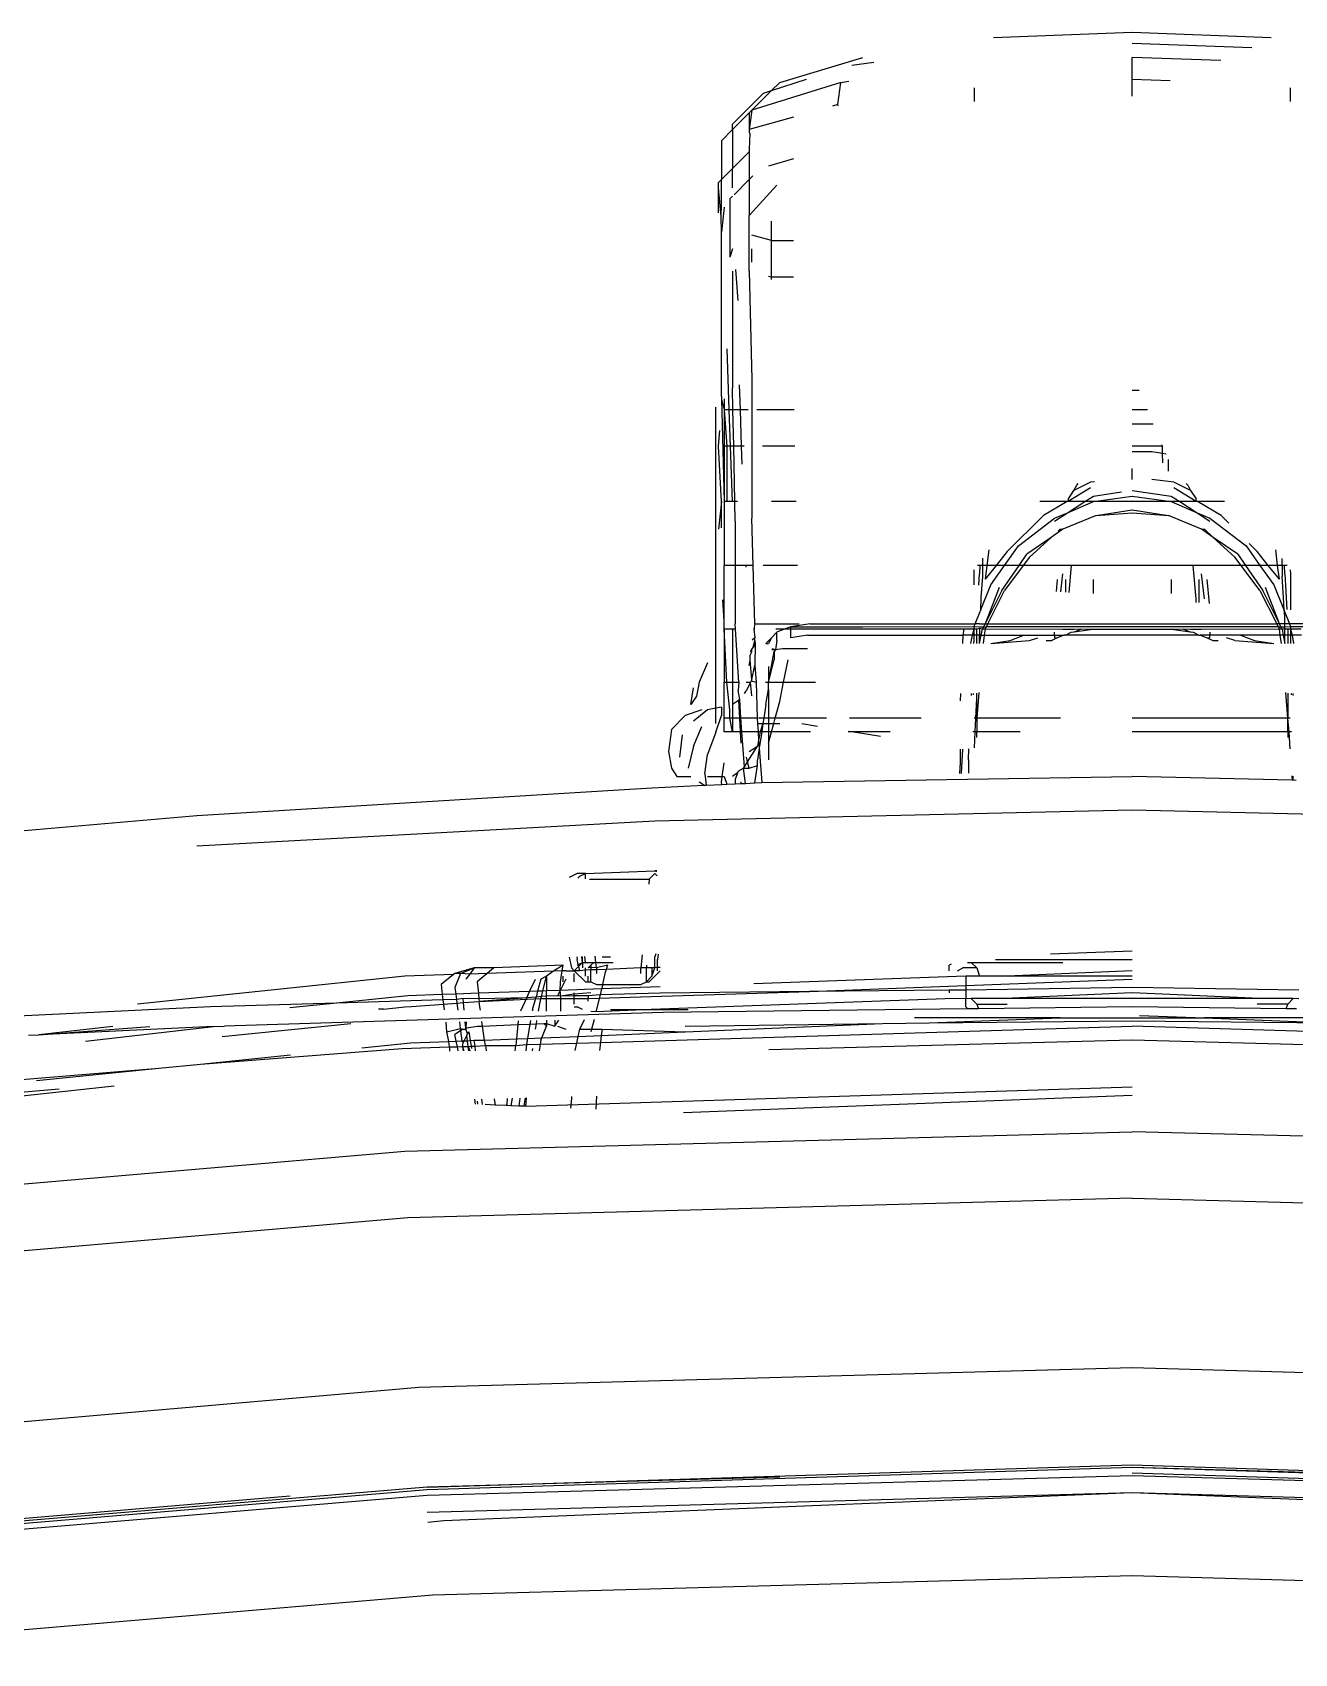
# Model space of a CAD drawing. Header units: millimetres. Extents: x -41292 to 298682, y -22072 to 33155.
# Drawn here: x 27707.9 to 27753.3, y -3859.3 to -3800.9 of the extents above; entities that cross this region are included whole.
import ezdxf

# ---------------------------------------------------------------- set-up
doc = ezdxf.new("R2010")
doc.units = ezdxf.units.MM

# ---------------------------------------------------------------- blocks, each defined once
blk = doc.blocks.new('rmfnasesx')
for p, q in [((55210.771, 11711.493), (55205.771, 11711.293)), ((55215.771, 11711.293), (55210.771, 11711.493)), ((55215.083, 11710.936), (55210.771, 11711.093)), ((55198.071, 11709.693), (55201.071, 11710.593)), ((55201.468, 11710.408), (55200.666, 11710.305)), ((55210.771, 11709.793), (55210.771, 11710.593)), ((55213.957, 11710.481), (55210.771, 11710.593)), ((55199.021, 11709.793), (55197.766, 11709.388)), ((55210.771, 11709.193), (55210.771, 11709.793)), ((55212.136, 11709.745), (55210.771, 11709.793)), ((55196.371, 11708.193), (55197.471, 11709.293)), ((55200.271, 11709.693), (55197.071, 11708.693)), ((55197.071, 11708.693), (55197.766, 11709.388)), ((55197.766, 11709.388), (55197.471, 11709.293)), ((55197.766, 11709.388), (55198.071, 11709.693)), ((55200.171, 11708.893), (55200.271, 11709.693)), ((55200.271, 11709.693), (55200.56, 11709.735)), ((55205.071, 11709.496), (55205.071, 11709.006)), ((55216.471, 11709.006), (55216.471, 11709.496)), ((55197.071, 11708.693), (55196.971, 11707.993)), ((55196.971, 11708.593), (55197.071, 11708.693)), ((55200.171, 11708.893), (55199.979, 11708.839)), ((55200.177, 11708.846), (55200.171, 11708.893)), ((55196.371, 11707.993), (55196.971, 11708.593)), ((55196.371, 11707.993), (55196.371, 11708.193)), ((55196.971, 11708.593), (55196.971, 11707.993)), ((55198.571, 11708.443), (55196.971, 11707.993)), ((55195.971, 11707.593), (55196.371, 11707.993)), ((55195.971, 11707.593), (55195.971, 11706.193)), ((55196.371, 11707.993), (55196.371, 11706.593)), ((55196.971, 11707.993), (55196.971, 11707.893)), ((55196.971, 11707.893), (55196.99, 11707.86)), ((55196.99, 11707.86), (55196.971, 11707.293)), ((55196.971, 11707.193), (55196.371, 11706.593)), ((55196.971, 11707.293), (55196.971, 11707.193)), ((55196.971, 11707.193), (55196.971, 11706.193)), ((55198.571, 11706.941), (55197.665, 11706.678)), ((55196.371, 11706.593), (55195.971, 11706.193)), ((55196.371, 11705.893), (55196.371, 11706.593)), ((55196.971, 11706.193), (55197.104, 11706.326)), ((55195.971, 11706.193), (55195.871, 11706.093)), ((55195.871, 11705.893), (55195.871, 11706.093)), ((55195.871, 11704.993), (55195.871, 11705.893)), ((55195.958, 11704.868), (55195.871, 11705.893)), ((55195.971, 11705.293), (55195.971, 11706.193)), ((55196.425, 11705.648), (55196.971, 11706.193)), ((55196.971, 11706.193), (55196.971, 11704.893)), ((55196.971, 11704.893), (55197.971, 11705.993)), ((55195.958, 11704.868), (55195.971, 11705.293)), ((55196.071, 11705.193), (55195.971, 11704.293)), ((55196.271, 11705.493), (55196.371, 11705.593)), ((55196.271, 11705.493), (55196.271, 11703.393)), ((55195.971, 11704.293), (55195.958, 11704.868)), ((55196.971, 11702.893), (55196.971, 11704.893)), ((55197.771, 11703.993), (55197.771, 11704.693)), ((55195.971, 11698.393), (55195.971, 11704.293)), ((55197.771, 11703.993), (55197.071, 11704.193)), ((55197.771, 11703.993), (55198.571, 11703.993)), ((55197.771, 11702.693), (55197.771, 11703.993)), ((55196.371, 11703.693), (55196.271, 11703.393)), ((55197.071, 11703.218), (55197.071, 11703.693)), ((55196.371, 11702.893), (55196.371, 11698.693)), ((55196.481, 11702.948), (55196.56, 11701.835)), ((55196.971, 11702.893), (55197.071, 11698.993)), ((55197.662, 11702.709), (55197.771, 11702.693)), ((55197.771, 11702.693), (55198.571, 11702.693)), ((55197.771, 11702.593), (55197.771, 11702.693)), ((55196.171, 11700.093), (55196.244, 11697.893)), ((55196.387, 11697.893), (55196.371, 11698.693)), ((55196.615, 11698.798), (55196.645, 11697.893)), ((55197.071, 11698.993), (55197.071, 11693.993)), ((55195.971, 11698.393), (55195.973, 11698.284)), ((55195.973, 11698.284), (55196.071, 11697.893)), ((55195.973, 11698.284), (55196.071, 11694.593)), ((55196.071, 11698.293), (55196.071, 11697.893)), ((55211.023, 11698.593), (55210.771, 11698.593)), ((55195.771, 11687.146), (55195.771, 11697.993)), ((55196.071, 11697.893), (55196.171, 11696.593)), ((55196.071, 11697.893), (55196.071, 11696.593)), ((55196.244, 11697.893), (55196.071, 11697.893)), ((55196.244, 11697.893), (55196.287, 11696.593)), ((55196.387, 11697.893), (55196.244, 11697.893)), ((55196.645, 11697.893), (55196.387, 11697.893)), ((55196.414, 11696.593), (55196.387, 11697.893)), ((55196.645, 11697.893), (55196.689, 11696.593)), ((55196.941, 11697.893), (55196.645, 11697.893)), ((55198.594, 11697.893), (55197.247, 11697.893)), ((55211.318, 11697.893), (55210.771, 11697.893)), ((55195.871, 11696.593), (55195.913, 11697.15)), ((55210.771, 11697.393), (55211.529, 11697.393)), ((55195.971, 11694.593), (55195.871, 11696.593)), ((55196.071, 11696.593), (55196.071, 11694.593)), ((55196.171, 11696.593), (55196.071, 11696.593)), ((55196.171, 11696.593), (55196.171, 11694.593)), ((55196.287, 11696.593), (55196.171, 11696.593)), ((55196.287, 11696.593), (55196.354, 11694.593)), ((55196.414, 11696.593), (55196.287, 11696.593)), ((55196.456, 11694.593), (55196.414, 11696.593)), ((55196.689, 11696.593), (55196.414, 11696.593)), ((55196.689, 11696.593), (55196.711, 11695.94)), ((55196.788, 11696.593), (55196.689, 11696.593)), ((55198.62, 11696.593), (55197.455, 11696.593)), ((55211.865, 11696.593), (55210.771, 11696.593)), ((55211.471, 11696.386), (55210.771, 11696.386)), ((55211.859, 11696.321), (55211.471, 11696.386)), ((55211.865, 11696.593), (55211.848, 11696.634)), ((55211.859, 11696.321), (55211.865, 11696.593)), ((55210.771, 11695.386), (55210.771, 11695.786)), ((55211.989, 11696.3), (55211.859, 11696.321)), ((55211.871, 11695.986), (55211.859, 11696.321)), ((55212.071, 11695.686), (55212.071, 11696.106)), ((55209.271, 11695.286), (55208.671, 11694.986)), ((55208.671, 11694.986), (55208.771, 11695.186)), ((55208.771, 11695.186), (55208.828, 11695.243)), ((55209.41, 11695.303), (55209.271, 11695.286)), ((55212.271, 11695.286), (55211.471, 11695.386)), ((55212.871, 11694.986), (55212.271, 11695.286)), ((55212.771, 11695.186), (55212.714, 11695.243)), ((55212.771, 11695.186), (55212.871, 11694.986)), ((55209.271, 11695.093), (55208.463, 11694.593)), ((55208.463, 11694.593), (55208.471, 11694.686)), ((55208.471, 11694.686), (55208.671, 11694.986)), ((55209.06, 11694.593), (55209.371, 11694.793)), ((55209.371, 11694.793), (55210.384, 11694.938)), ((55209.371, 11694.593), (55210.771, 11694.793)), ((55210.771, 11694.993), (55212.171, 11694.793)), ((55210.771, 11694.793), (55212.171, 11694.593)), ((55212.171, 11694.793), (55212.482, 11694.593)), ((55213.078, 11694.593), (55212.271, 11695.093)), ((55212.871, 11694.986), (55213.071, 11694.686)), ((55213.078, 11694.593), (55213.071, 11694.686)), ((55195.971, 11694.593), (55195.871, 11693.593)), ((55195.971, 11693.643), (55195.971, 11694.593)), ((55196.171, 11694.593), (55196.071, 11694.593)), ((55196.071, 11694.593), (55196.071, 11692.293)), ((55196.354, 11694.593), (55196.171, 11694.593)), ((55196.456, 11694.593), (55196.354, 11694.593)), ((55196.471, 11693.893), (55196.456, 11694.593)), ((55196.553, 11694.593), (55196.456, 11694.593)), ((55198.659, 11694.593), (55197.775, 11694.593)), ((55207.571, 11694.093), (55206.271, 11692.793)), ((55208.421, 11694.593), (55207.446, 11694.593)), ((55208.421, 11694.593), (55207.571, 11694.093)), ((55207.971, 11693.893), (55208.437, 11694.193)), ((55207.971, 11693.993), (55208.437, 11694.193)), ((55209.471, 11694.093), (55208.271, 11693.593)), ((55208.463, 11694.593), (55208.421, 11694.593)), ((55208.437, 11694.193), (55209.371, 11694.593)), ((55208.437, 11694.193), (55209.06, 11694.593)), ((55209.06, 11694.593), (55208.463, 11694.593)), ((55209.371, 11694.593), (55209.06, 11694.593)), ((55212.171, 11694.593), (55209.371, 11694.593)), ((55209.471, 11694.093), (55210.771, 11694.293)), ((55209.471, 11694.093), (55210.771, 11694.193)), ((55210.771, 11694.293), (55212.071, 11694.093)), ((55210.771, 11694.193), (55212.071, 11694.093)), ((55213.271, 11693.593), (55212.071, 11694.093)), ((55212.171, 11694.593), (55213.104, 11694.193)), ((55212.482, 11694.593), (55212.171, 11694.593)), ((55212.482, 11694.593), (55213.104, 11694.193)), ((55213.078, 11694.593), (55212.482, 11694.593)), ((55213.121, 11694.593), (55213.078, 11694.593)), ((55213.104, 11694.193), (55213.571, 11693.993)), ((55213.104, 11694.193), (55213.571, 11693.893)), ((55213.971, 11694.093), (55213.121, 11694.593)), ((55214.096, 11694.593), (55213.121, 11694.593)), ((55214.249, 11693.815), (55213.971, 11694.093)), ((55196.471, 11693.893), (55196.471, 11692.293)), ((55197.115, 11692.293), (55197.071, 11693.993)), ((55206.671, 11692.993), (55207.971, 11693.993)), ((55208.271, 11693.593), (55207.851, 11693.303)), ((55208.171, 11693.593), (55208.1, 11693.529)), ((55208.171, 11693.593), (55208.271, 11693.593)), ((55213.69, 11693.303), (55213.271, 11693.593)), ((55213.271, 11693.593), (55213.371, 11693.593)), ((55213.69, 11693.303), (55213.371, 11693.593)), ((55213.571, 11693.993), (55214.871, 11692.993)), ((55205.604, 11692.856), (55205.533, 11692.293)), ((55206.171, 11692.293), (55206.671, 11692.993)), ((55207.851, 11693.303), (55206.971, 11692.693)), ((55207.851, 11693.303), (55207.071, 11692.593)), ((55214.571, 11692.693), (55213.69, 11693.303)), ((55214.471, 11692.593), (55213.69, 11693.303)), ((55214.871, 11692.993), (55215.371, 11692.293)), ((55215.271, 11692.793), (55214.98, 11693.084)), ((55216.008, 11692.293), (55215.938, 11692.856)), ((55196.071, 11690.293), (55196.071, 11692.293)), ((55196.471, 11692.293), (55196.071, 11692.293)), ((55196.471, 11692.293), (55196.471, 11690.193)), ((55196.857, 11692.293), (55196.471, 11692.293)), ((55196.86, 11692.231), (55196.857, 11692.293)), ((55197.115, 11692.293), (55196.857, 11692.293)), ((55197.171, 11690.193), (55197.115, 11692.293)), ((55198.715, 11692.293), (55197.473, 11692.293)), ((55205.284, 11692.293), (55205.191, 11692.293)), ((55205.284, 11692.293), (55205.271, 11691.993)), ((55205.371, 11692.293), (55205.284, 11692.293)), ((55205.382, 11692.554), (55205.371, 11692.293)), ((55205.371, 11692.293), (55205.371, 11691.893)), ((55205.533, 11692.293), (55205.371, 11692.293)), ((55205.871, 11692.293), (55205.471, 11691.793)), ((55205.533, 11692.293), (55205.471, 11691.793)), ((55205.871, 11692.293), (55205.533, 11692.293)), ((55205.671, 11691.593), (55206.171, 11692.293)), ((55206.271, 11692.793), (55205.871, 11692.293)), ((55206.171, 11692.293), (55205.871, 11692.293)), ((55206.071, 11691.393), (55206.694, 11692.293)), ((55206.846, 11692.293), (55206.171, 11691.393)), ((55206.694, 11692.293), (55206.171, 11692.293)), ((55206.694, 11692.293), (55206.971, 11692.693)), ((55206.846, 11692.293), (55206.694, 11692.293)), ((55207.071, 11692.593), (55206.846, 11692.293)), ((55208.571, 11692.286), (55206.846, 11692.293)), ((55208.571, 11692.286), (55208.49, 11691.321)), ((55212.971, 11692.286), (55208.571, 11692.286)), ((55214.696, 11692.293), (55212.971, 11692.286)), ((55213.071, 11691.086), (55212.971, 11692.286)), ((55214.696, 11692.293), (55214.471, 11692.593)), ((55214.571, 11692.693), (55214.848, 11692.293)), ((55215.371, 11691.393), (55214.696, 11692.293)), ((55214.848, 11692.293), (55214.696, 11692.293)), ((55214.848, 11692.293), (55215.471, 11691.393)), ((55215.371, 11692.293), (55214.848, 11692.293)), ((55215.671, 11692.293), (55215.271, 11692.793)), ((55215.371, 11692.293), (55215.871, 11691.593)), ((55215.671, 11692.293), (55215.371, 11692.293)), ((55216.071, 11691.793), (55215.671, 11692.293)), ((55216.008, 11692.293), (55215.671, 11692.293)), ((55216.071, 11691.793), (55216.008, 11692.293)), ((55216.171, 11692.293), (55216.008, 11692.293)), ((55216.171, 11692.293), (55216.171, 11692.539)), ((55216.171, 11692.293), (55216.171, 11691.893)), ((55216.258, 11692.293), (55216.171, 11692.293)), ((55216.271, 11691.993), (55216.258, 11692.293)), ((55216.351, 11692.293), (55216.258, 11692.293)), ((55205.071, 11691.993), (55205.077, 11692.138)), ((55205.071, 11691.589), (55205.071, 11691.993)), ((55205.239, 11691.576), (55205.271, 11691.993)), ((55205.371, 11691.893), (55205.321, 11691.143)), ((55208.071, 11691.786), (55208.028, 11691.358)), ((55208.199, 11691.344), (55208.271, 11691.986)), ((55208.371, 11691.786), (55208.371, 11691.331)), ((55209.371, 11691.286), (55209.371, 11691.786)), ((55212.171, 11691.786), (55212.171, 11691.286)), ((55213.171, 11691.786), (55213.171, 11690.955)), ((55213.371, 11691.086), (55213.271, 11691.986)), ((55213.557, 11690.925), (55213.471, 11691.786)), ((55216.221, 11691.143), (55216.171, 11691.893)), ((55216.271, 11691.993), (55216.34, 11690.707)), ((55216.464, 11692.138), (55216.471, 11691.993)), ((55216.471, 11691.993), (55216.471, 11690.697)), ((55205.3, 11690.666), (55205.671, 11691.593)), ((55205.321, 11691.143), (55205.3, 11690.666)), ((55205.971, 11691.493), (55205.471, 11690.193)), ((55206.071, 11691.393), (55205.471, 11690.193)), ((55205.567, 11690.186), (55206.171, 11691.393)), ((55215.371, 11691.393), (55215.974, 11690.186)), ((55216.071, 11690.193), (55215.471, 11691.393)), ((55216.071, 11690.193), (55215.571, 11691.493)), ((55215.871, 11691.593), (55216.241, 11690.666)), ((55216.241, 11690.666), (55216.221, 11691.143)), ((55196.071, 11690.293), (55196.024, 11691.055)), ((55205.108, 11690.186), (55205.287, 11690.633)), ((55205.3, 11690.666), (55205.287, 11690.633)), ((55213.071, 11690.963), (55213.071, 11691.086)), ((55216.255, 11690.633), (55216.241, 11690.666)), ((55216.271, 11690.393), (55216.255, 11690.633)), ((55216.255, 11690.633), (55216.433, 11690.186)), ((55196.071, 11689.993), (55196.071, 11690.293)), ((55196.171, 11688.093), (55196.071, 11689.993)), ((55196.071, 11689.993), (55196.071, 11688.093)), ((55196.371, 11689.993), (55196.071, 11689.993)), ((55196.371, 11689.993), (55196.371, 11688.093)), ((55196.482, 11689.993), (55196.371, 11689.993)), ((55196.482, 11689.993), (55196.471, 11690.193)), ((55196.594, 11688.093), (55196.482, 11689.993)), ((55197.171, 11690.193), (55197.141, 11689.993)), ((55197.176, 11689.993), (55197.141, 11689.993)), ((55197.141, 11689.993), (55197.171, 11689.686)), ((55197.171, 11690.193), (55198.771, 11690.193)), ((55198.238, 11689.993), (55197.932, 11689.993)), ((55198.238, 11689.993), (55197.971, 11689.886)), ((55198.471, 11690.086), (55198.238, 11689.993)), ((55198.471, 11689.993), (55198.238, 11689.993)), ((55199.171, 11690.186), (55198.471, 11690.086)), ((55198.471, 11689.993), (55198.471, 11690.086)), ((55198.471, 11690.086), (55201.071, 11690.086)), ((55198.471, 11689.686), (55198.471, 11689.993)), ((55204.688, 11689.993), (55198.471, 11689.993)), ((55199.171, 11690.186), (55205.108, 11690.186)), ((55201.071, 11690.086), (55205.071, 11690.093)), ((55204.688, 11689.993), (55204.679, 11689.786)), ((55205.071, 11689.993), (55204.688, 11689.993)), ((55205.013, 11689.786), (55205.071, 11689.993)), ((55205.071, 11690.093), (55205.108, 11690.186)), ((55205.071, 11690.093), (55205.271, 11690.086)), ((55205.071, 11689.993), (55205.071, 11690.093)), ((55205.071, 11689.786), (55205.071, 11689.993)), ((55205.171, 11689.993), (55205.071, 11689.993)), ((55205.271, 11690.186), (55205.108, 11690.186)), ((55205.271, 11690.026), (55205.171, 11689.993)), ((55205.171, 11689.786), (55205.171, 11689.993)), ((55205.271, 11690.186), (55205.471, 11690.193)), ((55205.271, 11690.086), (55205.417, 11690.086)), ((55205.371, 11689.993), (55205.271, 11690.026)), ((55205.271, 11690.026), (55205.271, 11689.786)), ((55205.33, 11689.786), (55205.371, 11689.993)), ((55205.417, 11690.086), (55205.371, 11689.993)), ((55205.471, 11689.993), (55205.371, 11689.993)), ((55205.471, 11690.193), (55205.417, 11690.086)), ((55205.417, 11690.086), (55205.517, 11690.086)), ((55205.471, 11689.993), (55205.441, 11689.786)), ((55205.471, 11690.193), (55205.567, 11690.186)), ((55205.471, 11689.993), (55205.517, 11690.086)), ((55208.271, 11689.986), (55205.471, 11689.993)), ((55205.517, 11690.086), (55205.567, 11690.186)), ((55216.024, 11690.086), (55205.517, 11690.086)), ((55205.567, 11690.186), (55215.974, 11690.186)), ((55208.671, 11689.986), (55208.271, 11689.986)), ((55208.923, 11689.993), (55208.671, 11689.986)), ((55208.678, 11689.901), (55208.923, 11689.993)), ((55208.678, 11689.901), (55209.271, 11689.986)), ((55209.271, 11689.986), (55208.923, 11689.993)), ((55212.271, 11689.986), (55209.271, 11689.986)), ((55212.618, 11689.993), (55212.271, 11689.986)), ((55212.271, 11689.986), (55212.863, 11689.901)), ((55212.618, 11689.993), (55212.863, 11689.901)), ((55212.871, 11689.986), (55212.618, 11689.993)), ((55213.271, 11689.986), (55212.871, 11689.986)), ((55216.071, 11689.993), (55213.271, 11689.986)), ((55216.071, 11690.193), (55215.974, 11690.186)), ((55215.974, 11690.186), (55216.024, 11690.086)), ((55216.024, 11690.086), (55216.071, 11689.993)), ((55216.024, 11690.086), (55216.124, 11690.086)), ((55216.271, 11690.186), (55216.071, 11690.193)), ((55216.124, 11690.086), (55216.071, 11690.193)), ((55216.1, 11689.786), (55216.071, 11689.993)), ((55216.171, 11689.993), (55216.071, 11689.993)), ((55216.171, 11689.993), (55216.124, 11690.086)), ((55216.124, 11690.086), (55216.271, 11690.086)), ((55216.171, 11689.993), (55216.211, 11689.786)), ((55216.271, 11689.993), (55216.171, 11689.993)), ((55216.271, 11690.186), (55216.271, 11690.393)), ((55216.433, 11690.186), (55216.271, 11690.186)), ((55216.271, 11690.086), (55216.271, 11690.186)), ((55216.271, 11690.086), (55216.471, 11690.093)), ((55216.271, 11689.993), (55216.271, 11690.086)), ((55216.271, 11689.786), (55216.271, 11689.993)), ((55216.371, 11689.993), (55216.271, 11689.993)), ((55216.371, 11689.993), (55216.371, 11689.786)), ((55216.471, 11689.993), (55216.371, 11689.993)), ((55216.433, 11690.186), (55216.471, 11690.093)), ((55222.371, 11690.186), (55216.433, 11690.186)), ((55216.471, 11690.093), (55220.471, 11690.086)), ((55216.471, 11690.093), (55216.471, 11689.993)), ((55216.471, 11689.993), (55216.471, 11689.786)), ((55216.471, 11689.993), (55216.528, 11689.786)), ((55216.853, 11689.993), (55216.471, 11689.993)), ((55197.111, 11689.346), (55197.071, 11689.286)), ((55197.171, 11689.686), (55197.083, 11689.599)), ((55197.111, 11689.346), (55197.171, 11689.586)), ((55197.191, 11689.466), (55197.111, 11689.346)), ((55197.171, 11689.586), (55197.171, 11689.686)), ((55197.171, 11689.586), (55197.191, 11689.466)), ((55197.191, 11689.466), (55197.171, 11688.686)), ((55197.771, 11689.686), (55197.571, 11689.486)), ((55197.571, 11689.486), (55197.671, 11689.486)), ((55197.771, 11689.686), (55197.671, 11689.486)), ((55197.771, 11689.686), (55197.971, 11689.886)), ((55197.971, 11689.586), (55197.923, 11689.255)), ((55197.971, 11689.586), (55197.971, 11689.886)), ((55199.071, 11689.786), (55198.471, 11689.686)), ((55199.071, 11689.786), (55204.679, 11689.786)), ((55204.666, 11689.486), (55204.679, 11689.786)), ((55205.013, 11689.786), (55204.679, 11689.786)), ((55204.957, 11689.486), (55205.013, 11689.786)), ((55205.071, 11689.786), (55205.013, 11689.786)), ((55205.066, 11689.486), (55205.071, 11689.593)), ((55205.071, 11689.593), (55205.071, 11689.786)), ((55205.171, 11689.786), (55205.071, 11689.786)), ((55205.171, 11689.486), (55205.171, 11689.786)), ((55205.271, 11689.786), (55205.171, 11689.786)), ((55205.271, 11689.486), (55205.271, 11689.786)), ((55205.271, 11689.486), (55205.33, 11689.786)), ((55205.271, 11689.786), (55205.33, 11689.786)), ((55205.33, 11689.786), (55205.441, 11689.786)), ((55205.441, 11689.786), (55205.398, 11689.486)), ((55205.441, 11689.786), (55206.871, 11689.786)), ((55205.671, 11689.486), (55207.071, 11689.586)), ((55205.671, 11689.486), (55206.371, 11689.586)), ((55206.371, 11689.586), (55206.871, 11689.786)), ((55206.871, 11689.786), (55207.971, 11689.786)), ((55207.071, 11689.586), (55207.371, 11689.686)), ((55207.671, 11689.586), (55207.871, 11689.586)), ((55208.071, 11689.686), (55207.871, 11689.586)), ((55207.971, 11689.786), (55207.971, 11689.886)), ((55207.971, 11689.786), (55207.971, 11689.686)), ((55207.971, 11689.786), (55208.321, 11689.786)), ((55207.971, 11689.686), (55208.071, 11689.686)), ((55208.321, 11689.786), (55208.071, 11689.686)), ((55208.371, 11689.786), (55208.321, 11689.786)), ((55208.371, 11689.786), (55208.571, 11689.886)), ((55213.171, 11689.786), (55208.371, 11689.786)), ((55208.571, 11689.886), (55208.678, 11689.901)), ((55212.863, 11689.901), (55212.971, 11689.886)), ((55212.971, 11689.886), (55213.171, 11689.786)), ((55213.171, 11689.786), (55213.221, 11689.786)), ((55213.221, 11689.786), (55213.471, 11689.686)), ((55213.571, 11689.786), (55213.221, 11689.786)), ((55213.471, 11689.686), (55213.571, 11689.686)), ((55213.471, 11689.686), (55213.671, 11689.586)), ((55213.571, 11689.886), (55213.571, 11689.786)), ((55213.571, 11689.686), (55213.571, 11689.786)), ((55214.671, 11689.786), (55213.571, 11689.786)), ((55213.671, 11689.586), (55213.871, 11689.586)), ((55214.471, 11689.586), (55214.171, 11689.686)), ((55214.471, 11689.586), (55215.871, 11689.486)), ((55214.671, 11689.786), (55215.171, 11689.586)), ((55216.1, 11689.786), (55214.671, 11689.786)), ((55215.171, 11689.586), (55215.871, 11689.486)), ((55216.143, 11689.486), (55216.1, 11689.786)), ((55216.211, 11689.786), (55216.1, 11689.786)), ((55216.211, 11689.786), (55216.271, 11689.486)), ((55216.271, 11689.786), (55216.211, 11689.786)), ((55216.271, 11689.486), (55216.271, 11689.786)), ((55216.371, 11689.786), (55216.271, 11689.786)), ((55216.371, 11689.786), (55216.371, 11689.486)), ((55216.471, 11689.786), (55216.371, 11689.786)), ((55216.471, 11689.786), (55216.471, 11689.593)), ((55216.528, 11689.786), (55216.471, 11689.786)), ((55216.471, 11689.593), (55216.475, 11689.486)), ((55216.528, 11689.786), (55216.584, 11689.486)), ((55216.862, 11689.786), (55216.528, 11689.786)), ((55195.471, 11688.786), (55195.171, 11688.086)), ((55196.971, 11688.686), (55197.009, 11688.88)), ((55197.002, 11689.043), (55197.071, 11689.186)), ((55197.009, 11688.88), (55197.002, 11689.043)), ((55197.071, 11688.186), (55197.009, 11688.88)), ((55197.023, 11689.191), (55197.071, 11689.286)), ((55197.071, 11689.186), (55197.071, 11689.286)), ((55197.671, 11688.093), (55197.871, 11689.186)), ((55197.671, 11688.093), (55197.871, 11688.886)), ((55197.923, 11689.255), (55197.785, 11689.238)), ((55197.923, 11689.255), (55197.794, 11689.286)), ((55197.923, 11689.255), (55197.871, 11689.186)), ((55197.871, 11689.186), (55197.871, 11688.886)), ((55198.171, 11689.286), (55197.923, 11689.255)), ((55199.071, 11689.286), (55198.171, 11689.286)), ((55198.212, 11688.093), (55198.371, 11688.886)), ((55197.071, 11688.186), (55197.045, 11688.134)), ((55197.071, 11688.186), (55197.171, 11688.686)), ((55197.171, 11688.686), (55197.229, 11688.093)), ((55197.671, 11688.65), (55197.671, 11688.093)), ((55194.871, 11687.286), (55194.971, 11687.886)), ((55195.171, 11688.086), (55195.071, 11687.586)), ((55196.071, 11686.793), (55196.071, 11688.093)), ((55196.071, 11688.093), (55196.171, 11688.093)), ((55196.271, 11687.093), (55196.171, 11688.093)), ((55196.171, 11688.093), (55196.371, 11688.093)), ((55196.371, 11688.093), (55196.371, 11687.286)), ((55196.371, 11688.093), (55196.594, 11688.093)), ((55196.594, 11688.093), (55196.571, 11687.793)), ((55196.631, 11687.46), (55196.571, 11687.793)), ((55196.801, 11687.682), (55196.871, 11687.786)), ((55196.862, 11688.093), (55197.024, 11688.093)), ((55197.024, 11688.093), (55196.871, 11687.786)), ((55197.045, 11688.134), (55197.024, 11688.093)), ((55197.071, 11687.593), (55197.024, 11688.093)), ((55197.045, 11688.134), (55197.229, 11688.093)), ((55197.229, 11688.093), (55197.265, 11686.793)), ((55197.562, 11688.093), (55197.671, 11688.093)), ((55197.571, 11687.286), (55197.671, 11687.819)), ((55197.671, 11687.819), (55197.671, 11688.093)), ((55197.671, 11688.093), (55198.212, 11688.093)), ((55197.671, 11687.819), (55197.671, 11686.793)), ((55198.071, 11687.386), (55198.212, 11688.093)), ((55198.212, 11688.093), (55199.358, 11688.093)), ((55204.587, 11687.673), (55204.576, 11687.42)), ((55204.98, 11687.601), (55204.984, 11687.682)), ((55205.039, 11687.683), (55205.037, 11687.626)), ((55205.241, 11687.709), (55205.171, 11686.793)), ((55205.171, 11687.493), (55205.171, 11687.686)), ((55216.371, 11686.793), (55216.3, 11687.709)), ((55216.371, 11687.686), (55216.371, 11686.793)), ((55216.504, 11687.626), (55216.502, 11687.683)), ((55216.558, 11687.682), (55216.561, 11687.601)), ((55195.271, 11687.086), (55194.671, 11686.886)), ((55195.071, 11687.586), (55194.871, 11687.286)), ((55195.471, 11687.086), (55194.971, 11686.686)), ((55195.771, 11687.146), (55195.471, 11687.086)), ((55195.971, 11687.186), (55195.771, 11687.146)), ((55195.771, 11686.593), (55195.771, 11687.146)), ((55195.971, 11687.186), (55195.971, 11686.886)), ((55196.271, 11686.793), (55196.271, 11687.093)), ((55196.59, 11687.432), (55196.371, 11687.286)), ((55196.371, 11687.286), (55196.371, 11686.793)), ((55196.631, 11687.46), (55196.59, 11687.432)), ((55196.59, 11687.432), (55196.623, 11686.793)), ((55196.671, 11686.793), (55196.631, 11687.46)), ((55197.571, 11687.286), (55197.497, 11686.793)), ((55197.913, 11686.793), (55198.071, 11687.386)), ((55205.137, 11686.793), (55205.171, 11687.493)), ((55205.171, 11686.793), (55205.171, 11687.493)), ((55194.671, 11686.886), (55194.171, 11686.386)), ((55194.971, 11685.786), (55195.271, 11686.486)), ((55195.771, 11686.286), (55195.971, 11686.886)), ((55196.071, 11686.293), (55196.071, 11686.793)), ((55196.271, 11686.793), (55196.071, 11686.793)), ((55196.371, 11686.293), (55196.271, 11686.793)), ((55196.371, 11686.793), (55196.271, 11686.793)), ((55196.371, 11686.793), (55196.371, 11686.293)), ((55196.623, 11686.793), (55196.371, 11686.793)), ((55196.623, 11686.793), (55196.65, 11686.293)), ((55196.671, 11686.793), (55196.623, 11686.793)), ((55197.265, 11686.793), (55196.671, 11686.793)), ((55196.708, 11686.293), (55196.671, 11686.793)), ((55197.265, 11686.793), (55197.271, 11686.593)), ((55197.271, 11686.593), (55197.292, 11686.293)), ((55197.271, 11686.593), (55197.467, 11686.593)), ((55197.497, 11686.793), (55197.31, 11686.793)), ((55197.467, 11686.593), (55197.372, 11686.293)), ((55197.467, 11686.593), (55197.422, 11686.293)), ((55197.497, 11686.793), (55197.467, 11686.593)), ((55197.467, 11686.593), (55197.671, 11686.593)), ((55197.671, 11686.793), (55197.497, 11686.793)), ((55197.671, 11686.793), (55197.671, 11686.593)), ((55197.913, 11686.793), (55197.671, 11686.793)), ((55197.671, 11686.593), (55197.671, 11686.293)), ((55197.671, 11686.593), (55197.859, 11686.593)), ((55197.779, 11686.293), (55197.859, 11686.593)), ((55197.859, 11686.593), (55197.913, 11686.793)), ((55197.859, 11686.593), (55198.071, 11686.593)), ((55199.759, 11686.793), (55197.913, 11686.793)), ((55198.871, 11686.593), (55199.427, 11686.504)), ((55203.172, 11686.793), (55200.591, 11686.793)), ((55205.137, 11686.793), (55205.081, 11686.793)), ((55205.113, 11686.293), (55205.137, 11686.793)), ((55205.171, 11686.793), (55205.137, 11686.793)), ((55205.171, 11686.793), (55205.171, 11686.293)), ((55208.181, 11686.793), (55205.171, 11686.793)), ((55216.371, 11686.793), (55210.771, 11686.793)), ((55216.371, 11686.293), (55216.371, 11686.793)), ((55216.428, 11686.293), (55216.371, 11686.793)), ((55216.46, 11686.793), (55216.371, 11686.793)), ((55194.171, 11686.386), (55194.071, 11685.586)), ((55194.471, 11685.386), (55194.571, 11686.186)), ((55195.771, 11686.286), (55195.471, 11685.486)), ((55196.371, 11686.293), (55196.071, 11686.293)), ((55196.65, 11686.293), (55196.371, 11686.293)), ((55196.65, 11686.293), (55196.671, 11685.893)), ((55196.708, 11686.293), (55196.65, 11686.293)), ((55196.801, 11685.034), (55196.708, 11686.293)), ((55197.292, 11686.293), (55196.708, 11686.293)), ((55197.313, 11685.998), (55197.271, 11685.786)), ((55197.292, 11686.293), (55197.313, 11685.998)), ((55197.372, 11686.293), (55197.292, 11686.293)), ((55197.372, 11686.293), (55197.313, 11685.998)), ((55197.313, 11685.998), (55197.334, 11685.708)), ((55197.422, 11686.293), (55197.334, 11685.708)), ((55197.422, 11686.293), (55197.372, 11686.293)), ((55197.671, 11686.293), (55197.422, 11686.293)), ((55197.671, 11685.886), (55197.779, 11686.293)), ((55197.671, 11686.293), (55197.671, 11685.886)), ((55197.779, 11686.293), (55197.671, 11686.293)), ((55197.671, 11685.886), (55197.671, 11685.293)), ((55199.184, 11686.293), (55197.779, 11686.293)), ((55200.746, 11686.293), (55200.541, 11686.293)), ((55200.545, 11686.325), (55200.746, 11686.293)), ((55200.746, 11686.293), (55201.708, 11686.139)), ((55202.053, 11686.293), (55200.746, 11686.293)), ((55205.113, 11686.293), (55205.031, 11686.293)), ((55205.086, 11685.726), (55205.113, 11686.293)), ((55205.171, 11686.293), (55205.113, 11686.293)), ((55205.171, 11686.093), (55205.171, 11686.293)), ((55206.731, 11686.293), (55205.171, 11686.293)), ((55216.371, 11686.293), (55210.771, 11686.293)), ((55216.371, 11686.293), (55216.371, 11686.093)), ((55216.428, 11686.293), (55216.371, 11686.293)), ((55216.457, 11685.688), (55216.428, 11686.293)), ((55216.51, 11686.293), (55216.428, 11686.293)), ((55194.071, 11685.586), (55194.171, 11684.986)), ((55194.971, 11685.786), (55194.771, 11684.986)), ((55195.371, 11684.786), (55195.471, 11685.486)), ((55196.913, 11685.215), (55196.871, 11685.386)), ((55196.913, 11685.215), (55197.271, 11685.786)), ((55196.971, 11685.586), (55197.271, 11685.786)), ((55197.334, 11685.708), (55197.271, 11685.286)), ((55197.271, 11685.086), (55197.271, 11685.286)), ((55197.334, 11685.708), (55197.422, 11684.469)), ((55204.571, 11685.677), (55204.571, 11685.193)), ((55204.626, 11684.802), (55204.665, 11685.679)), ((55204.871, 11685.293), (55204.889, 11685.684)), ((55204.871, 11685.293), (55204.871, 11684.813)), ((55194.171, 11684.986), (55194.371, 11684.686)), ((55194.371, 11684.686), (55194.871, 11684.686)), ((55195.371, 11684.786), (55195.422, 11684.376)), ((55195.471, 11684.686), (55195.999, 11684.686)), ((55195.971, 11684.486), (55195.999, 11684.686)), ((55195.999, 11684.686), (55196.071, 11685.186)), ((55195.999, 11684.686), (55196.071, 11684.686)), ((55196.071, 11684.686), (55196.162, 11684.41)), ((55196.548, 11684.819), (55196.371, 11684.686)), ((55196.548, 11684.819), (55196.471, 11684.586)), ((55196.571, 11684.886), (55196.548, 11684.819)), ((55196.571, 11684.886), (55196.771, 11684.986)), ((55196.771, 11684.986), (55196.801, 11685.034)), ((55196.771, 11684.986), (55196.804, 11684.993)), ((55196.845, 11684.442), (55196.771, 11684.986)), ((55196.801, 11685.034), (55196.913, 11685.215)), ((55196.804, 11684.993), (55196.971, 11684.986)), ((55196.971, 11684.986), (55196.913, 11685.215)), ((55196.971, 11684.986), (55197.271, 11685.086)), ((55197.179, 11684.457), (55197.271, 11685.086)), ((55197.422, 11684.469), (55210.771, 11684.686)), ((55204.571, 11685.193), (55204.546, 11684.798)), ((55216.531, 11684.553), (55210.771, 11684.686)), ((55216.519, 11684.714), (55216.531, 11684.553)), ((55216.571, 11684.552), (55216.571, 11684.705)), ((55177.071, 11683.286), (55193.471, 11684.286)), ((55193.471, 11684.286), (55195.341, 11684.372)), ((55195.341, 11684.372), (55195.171, 11684.486)), ((55195.341, 11684.372), (55195.422, 11684.376)), ((55195.422, 11684.376), (55195.981, 11684.402)), ((55195.981, 11684.402), (55195.971, 11684.486)), ((55195.981, 11684.402), (55196.162, 11684.41)), ((55196.162, 11684.41), (55196.471, 11684.425)), ((55196.471, 11684.586), (55196.471, 11684.425)), ((55196.471, 11684.425), (55196.671, 11684.434)), ((55196.671, 11684.493), (55196.671, 11684.434)), ((55196.671, 11684.434), (55196.845, 11684.442)), ((55196.845, 11684.442), (55197.179, 11684.457)), ((55197.179, 11684.457), (55197.422, 11684.469)), ((55216.571, 11684.552), (55216.531, 11684.553)), ((55216.671, 11684.55), (55216.571, 11684.552)), ((55162.271, 11681.986), (55177.071, 11683.286)), ((55177.071, 11682.186), (55193.571, 11683.086)), ((55193.571, 11683.086), (55210.771, 11683.486)), ((55210.771, 11683.486), (55227.971, 11683.086)), ((55190.771, 11681.193), (55190.492, 11681.054)), ((55191.071, 11681.193), (55190.771, 11681.193)), ((55190.871, 11681.093), (55191.071, 11681.193)), ((55191.071, 11681.193), (55193.571, 11681.293)), ((55191.071, 11681.005), (55191.071, 11681.193)), ((55193.571, 11681.193), (55193.371, 11680.993)), ((55193.65, 11681.253), (55193.571, 11681.293)), ((55193.649, 11681.292), (55193.571, 11681.293)), ((55193.657, 11681.107), (55193.571, 11681.193)), ((55190.805, 11681.028), (55190.871, 11681.093)), ((55191.215, 11680.993), (55193.371, 11680.993)), ((55193.371, 11680.993), (55193.354, 11680.813)), ((55193.115, 11678.266), (55193.071, 11677.793)), ((55193.61, 11678.303), (55193.571, 11678.193)), ((55193.693, 11678.294), (55193.671, 11678.093)), ((55210.771, 11678.393), (55207.832, 11678.292)), ((55187.071, 11677.793), (55186.371, 11677.593)), ((55186.571, 11677.593), (55187.071, 11677.793)), ((55187.071, 11677.793), (55186.906, 11677.573)), ((55187.771, 11677.793), (55187.071, 11677.793)), ((55187.771, 11677.793), (55187.533, 11677.595)), ((55189.925, 11677.677), (55187.533, 11677.595)), ((55190.271, 11677.893), (55187.771, 11677.793)), ((55189.925, 11677.677), (55189.671, 11677.493)), ((55190.271, 11677.893), (55189.925, 11677.677)), ((55190.236, 11677.688), (55189.925, 11677.677)), ((55190.171, 11677.293), (55190.236, 11677.688)), ((55190.236, 11677.688), (55190.271, 11677.893)), ((55190.371, 11677.693), (55190.236, 11677.688)), ((55190.371, 11677.693), (55190.671, 11677.693)), ((55190.492, 11678.185), (55190.571, 11677.793)), ((55190.571, 11677.793), (55190.671, 11677.693)), ((55190.831, 11677.853), (55190.671, 11677.693)), ((55190.671, 11677.693), (55191.071, 11677.293)), ((55190.871, 11677.693), (55190.671, 11677.693)), ((55190.763, 11678.194), (55190.771, 11678.093)), ((55190.815, 11677.915), (55190.771, 11678.093)), ((55190.771, 11677.893), (55190.815, 11677.915)), ((55190.815, 11677.915), (55190.971, 11677.993)), ((55190.831, 11677.853), (55190.815, 11677.915)), ((55190.971, 11677.993), (55190.831, 11677.853)), ((55190.871, 11677.693), (55190.831, 11677.853)), ((55191.071, 11677.716), (55190.871, 11677.693)), ((55190.971, 11677.993), (55190.938, 11678.199)), ((55190.971, 11677.993), (55190.971, 11678.193)), ((55190.971, 11677.993), (55190.971, 11677.793)), ((55190.971, 11677.993), (55191.071, 11677.993)), ((55191.071, 11677.993), (55191.047, 11678.202)), ((55191.071, 11677.993), (55191.371, 11677.993)), ((55191.071, 11677.716), (55191.071, 11677.793)), ((55191.271, 11677.723), (55191.071, 11677.716)), ((55191.071, 11677.493), (55191.071, 11677.716)), ((55191.171, 11677.793), (55191.271, 11677.893)), ((55191.271, 11677.807), (55191.171, 11677.793)), ((55191.271, 11677.893), (55191.371, 11677.993)), ((55191.271, 11677.893), (55191.271, 11677.807)), ((55191.471, 11677.793), (55191.271, 11677.807)), ((55191.271, 11677.807), (55191.271, 11677.723)), ((55191.471, 11677.73), (55191.271, 11677.723)), ((55191.271, 11677.293), (55191.271, 11677.723)), ((55191.371, 11677.993), (55191.446, 11677.993)), ((55191.446, 11677.993), (55191.418, 11678.214)), ((55191.446, 11677.993), (55192.071, 11677.993)), ((55191.471, 11677.793), (55191.446, 11677.993)), ((55191.871, 11677.893), (55191.471, 11677.793)), ((55191.471, 11677.793), (55191.471, 11677.73)), ((55191.82, 11677.742), (55191.471, 11677.73)), ((55191.471, 11677.73), (55191.471, 11677.593)), ((55191.671, 11678.193), (55191.971, 11678.193)), ((55191.82, 11677.742), (55191.771, 11677.593)), ((55191.871, 11677.893), (55191.82, 11677.742)), ((55193.071, 11677.793), (55191.82, 11677.742)), ((55193.071, 11677.593), (55193.071, 11677.793)), ((55193.271, 11677.792), (55193.071, 11677.793)), ((55193.271, 11677.893), (55193.271, 11677.792)), ((55193.471, 11677.793), (55193.271, 11677.792)), ((55193.271, 11677.293), (55193.271, 11677.792)), ((55193.371, 11677.293), (55193.771, 11677.693)), ((55193.471, 11677.493), (55193.571, 11677.793)), ((55193.471, 11677.793), (55193.471, 11677.493)), ((55193.571, 11677.793), (55193.471, 11677.793)), ((55193.571, 11677.793), (55193.571, 11678.193)), ((55193.671, 11677.806), (55193.571, 11677.793)), ((55193.671, 11677.806), (55193.671, 11678.093)), ((55193.771, 11677.809), (55193.671, 11677.806)), ((55193.671, 11677.693), (55193.671, 11677.806)), ((55204.253, 11677.934), (55204.171, 11677.893)), ((55204.171, 11677.693), (55204.171, 11677.893)), ((55204.471, 11677.693), (55204.671, 11677.793)), ((55205.171, 11677.793), (55204.671, 11677.793)), ((55204.842, 11677.993), (55204.971, 11677.993)), ((55205.171, 11677.793), (55204.971, 11677.993)), ((55204.971, 11677.993), (55208.271, 11677.993)), ((55205.171, 11677.793), (55205.271, 11677.493)), ((55205.842, 11678.093), (55210.771, 11678.093)), ((55210.771, 11677.693), (55206.271, 11677.493)), ((55184.571, 11677.493), (55174.933, 11676.492)), ((55186.321, 11677.553), (55184.571, 11677.493)), ((55186.321, 11677.553), (55185.871, 11677.193)), ((55185.871, 11677.193), (55185.917, 11676.836)), ((55186.371, 11677.593), (55186.321, 11677.553)), ((55186.571, 11677.593), (55186.371, 11677.593)), ((55186.571, 11677.593), (55186.371, 11677.093)), ((55186.371, 11677.093), (55186.402, 11676.853)), ((55186.906, 11677.573), (55186.571, 11677.593)), ((55186.906, 11677.573), (55186.771, 11677.393)), ((55187.533, 11677.595), (55186.906, 11677.573)), ((55187.533, 11677.595), (55187.171, 11677.293)), ((55187.171, 11677.293), (55187.216, 11676.881)), ((55189.064, 11676.945), (55189.271, 11677.393)), ((55189.471, 11677.393), (55189.351, 11676.954)), ((55189.671, 11677.493), (55189.471, 11677.393)), ((55189.538, 11676.961), (55189.671, 11677.493)), ((55189.671, 11677.493), (55189.671, 11676.966)), ((55190.371, 11677.393), (55190.165, 11676.983)), ((55190.165, 11676.983), (55190.171, 11677.293)), ((55190.271, 11677.293), (55190.271, 11677.493)), ((55190.671, 11677.293), (55190.671, 11677.593)), ((55191.071, 11677.293), (55191.171, 11677.293)), ((55191.171, 11677.293), (55191.171, 11677.493)), ((55191.171, 11677.293), (55191.271, 11677.293)), ((55191.271, 11677.293), (55191.471, 11677.193)), ((55191.471, 11677.193), (55191.691, 11677.193)), ((55193.771, 11677.107), (55191.656, 11677.034)), ((55191.671, 11677.093), (55191.656, 11677.034)), ((55191.691, 11677.193), (55191.671, 11677.093)), ((55191.771, 11677.593), (55191.691, 11677.193)), ((55191.691, 11677.193), (55193.071, 11677.193)), ((55193.071, 11677.193), (55193.271, 11677.293)), ((55193.471, 11677.493), (55193.271, 11677.293)), ((55193.271, 11677.293), (55193.371, 11677.293)), ((55204.771, 11677.493), (55197.142, 11677.223)), ((55199.14, 11676.949), (55204.771, 11677.164)), ((55204.771, 11677.493), (55204.771, 11677.164)), ((55205.271, 11677.493), (55204.771, 11677.493)), ((55204.771, 11677.164), (55210.771, 11677.393)), ((55204.771, 11677.164), (55204.771, 11676.993)), ((55210.771, 11677.086), (55204.771, 11676.993)), ((55206.271, 11677.493), (55205.271, 11677.493)), ((55210.771, 11677.493), (55206.271, 11677.493)), ((55216.771, 11676.993), (55210.771, 11677.086)), ((55182.109, 11676.526), (55177.571, 11676.386)), ((55182.109, 11676.526), (55180.429, 11676.351)), ((55184.671, 11676.793), (55182.109, 11676.526)), ((55185.942, 11676.644), (55182.109, 11676.526)), ((55185.917, 11676.836), (55184.671, 11676.793)), ((55186.402, 11676.853), (55185.917, 11676.836)), ((55185.917, 11676.836), (55185.942, 11676.644)), ((55186.427, 11676.659), (55185.942, 11676.644)), ((55185.942, 11676.644), (55185.962, 11676.49)), ((55185.962, 11676.49), (55186.445, 11676.527)), ((55187.216, 11676.881), (55186.402, 11676.853)), ((55186.402, 11676.853), (55186.427, 11676.659)), ((55186.671, 11676.693), (55186.427, 11676.659)), ((55186.427, 11676.659), (55186.445, 11676.527)), ((55186.445, 11676.527), (55186.684, 11676.545)), ((55186.445, 11676.527), (55186.477, 11676.277)), ((55187.238, 11676.684), (55186.671, 11676.693)), ((55186.684, 11676.545), (55186.671, 11676.693)), ((55186.684, 11676.545), (55187.249, 11676.588)), ((55186.709, 11676.274), (55186.684, 11676.545)), ((55189.064, 11676.945), (55187.216, 11676.881)), ((55187.216, 11676.881), (55187.238, 11676.684)), ((55188.959, 11676.718), (55187.238, 11676.684)), ((55187.238, 11676.684), (55187.249, 11676.588)), ((55188.959, 11676.718), (55187.249, 11676.588)), ((55187.249, 11676.588), (55189.471, 11676.693)), ((55187.271, 11676.393), (55187.249, 11676.588)), ((55188.743, 11676.249), (55188.959, 11676.718)), ((55188.959, 11676.718), (55189.064, 11676.945)), ((55189.293, 11676.743), (55188.959, 11676.718)), ((55189.351, 11676.954), (55189.064, 11676.945)), ((55189.171, 11676.293), (55189.293, 11676.743)), ((55189.351, 11676.954), (55189.293, 11676.743)), ((55189.487, 11676.758), (55189.293, 11676.743)), ((55189.538, 11676.961), (55189.351, 11676.954)), ((55189.388, 11676.241), (55189.471, 11676.693)), ((55189.471, 11676.693), (55189.487, 11676.758)), ((55189.471, 11676.693), (55189.671, 11676.693)), ((55189.487, 11676.758), (55189.538, 11676.961)), ((55189.671, 11676.772), (55189.487, 11676.758)), ((55189.671, 11676.966), (55189.538, 11676.961)), ((55190.165, 11676.983), (55189.671, 11676.966)), ((55189.671, 11676.772), (55189.671, 11676.966)), ((55190.071, 11676.793), (55189.671, 11676.772)), ((55189.671, 11676.693), (55189.671, 11676.772)), ((55189.671, 11676.693), (55190.671, 11676.693)), ((55189.671, 11676.238), (55189.671, 11676.693)), ((55190.165, 11676.983), (55190.071, 11676.793)), ((55190.171, 11676.775), (55190.071, 11676.793)), ((55191.656, 11677.034), (55190.165, 11676.983)), ((55190.171, 11676.893), (55190.165, 11676.983)), ((55190.171, 11676.775), (55190.171, 11676.893)), ((55190.671, 11676.848), (55190.171, 11676.775)), ((55190.671, 11676.79), (55190.171, 11676.775)), ((55190.171, 11676.775), (55190.171, 11676.231)), ((55190.671, 11676.848), (55190.671, 11676.893)), ((55191.271, 11676.893), (55190.671, 11676.848)), ((55190.671, 11676.79), (55190.671, 11676.848)), ((55191.171, 11676.793), (55190.671, 11676.79)), ((55190.671, 11676.693), (55190.671, 11676.79)), ((55190.671, 11676.693), (55191.171, 11676.693)), ((55190.671, 11676.493), (55190.671, 11676.693)), ((55191.171, 11676.693), (55199.14, 11676.949)), ((55191.602, 11676.819), (55191.171, 11676.793)), ((55191.171, 11676.793), (55191.171, 11676.693)), ((55191.171, 11676.593), (55191.171, 11676.693)), ((55191.602, 11676.819), (55191.451, 11676.216)), ((55191.656, 11677.034), (55191.602, 11676.819)), ((55193.771, 11676.886), (55191.602, 11676.819)), ((55204.371, 11676.693), (55193.437, 11676.293)), ((55199.14, 11676.949), (55193.771, 11676.886)), ((55204.171, 11676.993), (55199.14, 11676.949)), ((55204.171, 11676.993), (55204.171, 11676.893)), ((55204.771, 11676.993), (55204.171, 11676.993)), ((55204.771, 11676.685), (55204.371, 11676.693)), ((55204.771, 11676.993), (55204.771, 11676.685)), ((55204.971, 11676.693), (55204.771, 11676.685)), ((55204.771, 11676.393), (55204.771, 11676.685)), ((55205.171, 11676.493), (55204.971, 11676.693)), ((55206.171, 11676.693), (55204.971, 11676.693)), ((55210.771, 11676.893), (55206.171, 11676.693)), ((55215.371, 11676.693), (55206.171, 11676.693)), ((55215.371, 11676.693), (55210.771, 11676.893)), ((55216.571, 11676.693), (55215.371, 11676.693)), ((55216.371, 11676.493), (55216.571, 11676.693)), ((55216.771, 11676.685), (55216.571, 11676.693)), ((55177.571, 11676.386), (55162.771, 11675.686)), ((55193.871, 11676.186), (55178.074, 11675.693)), ((55183.795, 11676.31), (55183.617, 11676.312)), ((55183.795, 11676.31), (55184.571, 11676.393)), ((55184.571, 11676.393), (55184.805, 11676.402)), ((55184.805, 11676.402), (55185.962, 11676.49)), ((55185.962, 11676.49), (55185.989, 11676.283)), ((55187.289, 11676.267), (55187.271, 11676.393)), ((55189.171, 11676.293), (55189.162, 11676.244)), ((55189.971, 11675.693), (55190.12, 11675.917)), ((55189.971, 11675.914), (55189.971, 11675.693)), ((55190.671, 11676.393), (55190.771, 11676.393)), ((55190.971, 11676.293), (55190.771, 11676.393)), ((55190.871, 11675.593), (55191.041, 11675.934)), ((55191.451, 11676.216), (55191.266, 11676.218)), ((55191.382, 11675.94), (55191.296, 11675.593)), ((55193.437, 11676.293), (55191.451, 11676.216)), ((55191.971, 11676.293), (55193.437, 11676.293)), ((55193.437, 11676.293), (55194.771, 11676.293)), ((55204.848, 11676.316), (55193.871, 11676.186)), ((55208.171, 11675.993), (55202.921, 11675.993)), ((55203.458, 11675.812), (55208.171, 11675.993)), ((55204.771, 11676.393), (55204.848, 11676.316)), ((55205.228, 11676.32), (55204.848, 11676.316)), ((55205.171, 11676.493), (55206.271, 11676.493)), ((55205.171, 11676.493), (55205.228, 11676.32)), ((55210.771, 11676.386), (55205.228, 11676.32)), ((55208.171, 11675.993), (55213.371, 11675.993)), ((55216.313, 11676.32), (55210.771, 11676.386)), ((55211.037, 11676.083), (55213.371, 11675.993)), ((55218.621, 11675.993), (55213.371, 11675.993)), ((55213.371, 11675.993), (55218.083, 11675.812)), ((55216.371, 11676.493), (55215.271, 11676.493)), ((55216.313, 11676.32), (55216.371, 11676.493)), ((55216.693, 11676.316), (55216.313, 11676.32)), ((55171.007, 11675.369), (55171.385, 11675.387)), ((55171.385, 11675.387), (55175.376, 11675.686)), ((55174.051, 11675.686), (55171.385, 11675.387)), ((55177.671, 11675.686), (55171.385, 11675.387)), ((55173.065, 11675.154), (55177.671, 11675.686)), ((55177.671, 11675.686), (55178.074, 11675.693)), ((55182.625, 11675.778), (55177.987, 11675.312)), ((55186.047, 11675.841), (55186.071, 11675.493)), ((55186.071, 11675.493), (55186.471, 11675.593)), ((55186.071, 11675.493), (55186.138, 11675.146)), ((55186.575, 11675.529), (55186.371, 11675.393)), ((55186.418, 11675.156), (55186.371, 11675.393)), ((55186.471, 11675.593), (55186.565, 11675.607)), ((55186.533, 11675.85), (55186.565, 11675.607)), ((55186.565, 11675.607), (55186.671, 11675.593)), ((55186.565, 11675.607), (55186.575, 11675.529)), ((55186.671, 11675.593), (55186.575, 11675.529)), ((55186.575, 11675.529), (55186.622, 11675.164)), ((55186.671, 11675.593), (55186.771, 11675.593)), ((55186.708, 11675.168), (55186.802, 11675.355)), ((55186.767, 11675.635), (55186.747, 11675.854)), ((55186.775, 11675.855), (55186.767, 11675.635)), ((55186.771, 11675.593), (55186.767, 11675.635)), ((55186.771, 11675.593), (55186.802, 11675.64)), ((55186.831, 11675.413), (55186.771, 11675.593)), ((55186.802, 11675.64), (55187.171, 11675.693)), ((55186.802, 11675.355), (55186.831, 11675.413)), ((55186.826, 11675.172), (55186.802, 11675.355)), ((55186.831, 11675.413), (55186.871, 11675.493)), ((55186.871, 11675.493), (55186.923, 11675.176)), ((55187.171, 11675.693), (55187.369, 11675.701)), ((55187.369, 11675.701), (55187.346, 11675.865)), ((55187.369, 11675.701), (55188.64, 11675.754)), ((55187.442, 11675.196), (55187.369, 11675.701)), ((55188.64, 11675.754), (55188.593, 11675.24)), ((55188.652, 11675.889), (55188.64, 11675.754)), ((55188.64, 11675.754), (55189.076, 11675.772)), ((55189.076, 11675.772), (55188.982, 11675.255)), ((55189.099, 11675.898), (55189.076, 11675.772)), ((55189.076, 11675.772), (55189.305, 11675.782)), ((55189.271, 11675.593), (55189.305, 11675.782)), ((55189.305, 11675.782), (55189.327, 11675.902)), ((55189.305, 11675.782), (55189.571, 11675.793)), ((55189.503, 11675.275), (55189.671, 11675.693)), ((55189.671, 11675.693), (55189.571, 11675.793)), ((55189.571, 11675.793), (55189.671, 11675.793)), ((55189.671, 11675.908), (55189.671, 11675.793)), ((55189.671, 11675.793), (55189.671, 11675.693)), ((55189.671, 11675.793), (55189.971, 11675.693)), ((55190.071, 11675.693), (55190.371, 11675.593)), ((55190.811, 11675.325), (55190.871, 11675.593)), ((55190.811, 11675.325), (55191.644, 11675.357)), ((55190.871, 11675.593), (55191.296, 11675.593)), ((55191.296, 11675.593), (55191.271, 11675.493)), ((55191.296, 11675.593), (55191.671, 11675.593)), ((55191.617, 11675.11), (55210.771, 11675.693)), ((55191.644, 11675.357), (55191.617, 11675.11)), ((55191.671, 11675.593), (55191.644, 11675.357)), ((55191.644, 11675.357), (55194.671, 11675.493)), ((55191.671, 11675.593), (55194.671, 11675.493)), ((55194.671, 11675.693), (55201.771, 11675.793)), ((55194.671, 11675.493), (55201.771, 11675.793)), ((55201.771, 11675.793), (55203.458, 11675.812)), ((55203.458, 11675.812), (55210.771, 11675.893)), ((55210.771, 11675.893), (55218.083, 11675.812)), ((55229.924, 11675.11), (55210.771, 11675.693)), ((55177.212, 11674.331), (55184.471, 11674.893)), ((55183.014, 11674.916), (55184.771, 11675.093)), ((55184.471, 11674.893), (55186.164, 11674.945)), ((55184.771, 11675.093), (55186.138, 11675.146)), ((55186.138, 11675.146), (55186.418, 11675.156)), ((55186.138, 11675.146), (55186.164, 11674.945)), ((55186.164, 11674.945), (55186.459, 11674.954)), ((55186.164, 11674.945), (55186.171, 11674.893)), ((55186.171, 11674.893), (55186.171, 11674.8)), ((55186.418, 11675.156), (55186.622, 11675.164)), ((55186.459, 11674.954), (55186.418, 11675.156)), ((55186.459, 11674.954), (55186.649, 11674.959)), ((55186.489, 11674.801), (55186.459, 11674.954)), ((55186.622, 11675.164), (55186.708, 11675.168)), ((55186.622, 11675.164), (55186.671, 11675.093)), ((55186.649, 11674.959), (55186.671, 11675.093)), ((55186.649, 11674.959), (55186.852, 11674.966)), ((55186.649, 11674.959), (55186.67, 11674.801)), ((55186.705, 11674.802), (55186.649, 11674.959)), ((55186.671, 11675.093), (55186.708, 11675.168)), ((55186.708, 11675.168), (55186.826, 11675.172)), ((55186.826, 11675.172), (55186.923, 11675.176)), ((55186.852, 11674.966), (55186.826, 11675.172)), ((55186.852, 11674.966), (55186.958, 11674.969)), ((55186.874, 11674.802), (55186.852, 11674.966)), ((55186.852, 11674.966), (55186.907, 11674.802)), ((55186.923, 11675.176), (55187.071, 11675.193)), ((55186.923, 11675.176), (55186.958, 11674.969)), ((55186.958, 11674.969), (55187.098, 11674.973)), ((55186.958, 11674.969), (55186.971, 11674.893)), ((55187.071, 11675.193), (55187.442, 11675.196)), ((55187.098, 11674.973), (55187.071, 11675.193)), ((55187.098, 11674.973), (55187.471, 11674.993)), ((55187.119, 11674.803), (55187.098, 11674.973)), ((55187.442, 11675.196), (55188.593, 11675.24)), ((55187.471, 11674.993), (55187.442, 11675.196)), ((55187.471, 11674.993), (55187.502, 11674.805)), ((55187.471, 11674.993), (55188.571, 11674.993)), ((55188.54, 11674.809), (55188.571, 11674.993)), ((55188.593, 11675.24), (55188.571, 11674.993)), ((55188.571, 11674.993), (55188.95, 11675.029)), ((55188.593, 11675.24), (55188.982, 11675.255)), ((55188.95, 11675.029), (55188.923, 11674.81)), ((55188.971, 11675.193), (55188.95, 11675.029)), ((55188.95, 11675.029), (55189.447, 11675.044)), ((55188.982, 11675.255), (55188.971, 11675.193)), ((55188.982, 11675.255), (55189.503, 11675.275)), ((55189.171, 11674.893), (55189.158, 11674.811)), ((55189.447, 11675.044), (55189.41, 11674.812)), ((55189.471, 11675.193), (55189.447, 11675.044)), ((55189.447, 11675.044), (55190.758, 11675.084)), ((55189.471, 11675.193), (55189.503, 11675.275)), ((55189.503, 11675.275), (55190.811, 11675.325)), ((55190.698, 11674.817), (55190.758, 11675.084)), ((55190.758, 11675.084), (55190.811, 11675.325)), ((55190.758, 11675.084), (55191.617, 11675.11)), ((55191.617, 11675.11), (55191.585, 11674.82)), ((55210.771, 11675.193), (55197.679, 11674.843)), ((55223.863, 11674.843), (55210.771, 11675.193)), ((55158.671, 11672.793), (55175.711, 11674.18)), ((55171.299, 11673.735), (55175.711, 11674.18)), ((55175.711, 11674.18), (55177.212, 11674.331)), ((55177.212, 11674.331), (55180.444, 11674.657)), ((55172.115, 11673.427), (55158.871, 11672.293)), ((55163.522, 11672.407), (55174.092, 11673.549)), ((55187.108, 11672.883), (55187.092, 11673.063)), ((55187.171, 11672.993), (55187.185, 11672.88)), ((55187.361, 11672.872), (55187.336, 11673.069)), ((55187.789, 11673.081), (55187.827, 11672.853)), ((55188.258, 11672.889), (55188.271, 11673.093)), ((55188.431, 11673.099), (55188.391, 11672.829)), ((55188.71, 11673.106), (55188.674, 11672.817)), ((55188.903, 11673.111), (55188.871, 11672.893)), ((55210.771, 11673.493), (55188.926, 11672.807)), ((55188.926, 11672.807), (55188.954, 11673.112)), ((55190.571, 11673.093), (55190.533, 11672.74)), ((55190.575, 11673.156), (55190.571, 11673.093)), ((55191.47, 11673.179), (55191.443, 11672.701)), ((55210.771, 11673.193), (55194.609, 11672.569)), ((55187.827, 11672.853), (55187.462, 11672.868)), ((55188.211, 11672.837), (55187.827, 11672.853)), ((55188.211, 11672.837), (55188.258, 11672.889)), ((55188.254, 11672.835), (55188.211, 11672.837)), ((55188.254, 11672.835), (55188.258, 11672.889)), ((55188.391, 11672.829), (55188.254, 11672.835)), ((55188.674, 11672.817), (55188.391, 11672.829)), ((55188.859, 11672.81), (55188.674, 11672.817)), ((55188.871, 11672.893), (55188.859, 11672.81)), ((55188.926, 11672.807), (55188.859, 11672.81)), ((55184.571, 11671.193), (55210.771, 11671.893)), ((55230.171, 11671.393), (55210.771, 11671.893)), ((55158.871, 11668.993), (55184.571, 11671.193)), ((55210.771, 11669.493), (55184.671, 11668.793)), ((55210.771, 11669.493), (55236.871, 11668.793)), ((55184.671, 11668.793), (55159.071, 11666.593)), ((55185.071, 11662.693), (55210.771, 11663.393)), ((55210.771, 11663.393), (55236.471, 11662.693)), ((55159.871, 11660.493), (55185.071, 11662.693)), ((55185.371, 11659.093), (55210.771, 11659.893)), ((55210.771, 11659.793), (55185.371, 11658.993)), ((55210.771, 11659.893), (55236.171, 11659.093)), ((55223.471, 11659.443), (55210.771, 11659.793)), ((55236.171, 11658.993), (55210.771, 11659.793)), ((55236.171, 11658.793), (55210.771, 11659.593)), ((55185.371, 11659.093), (55160.371, 11656.993)), ((55185.371, 11658.993), (55160.371, 11656.893)), ((55210.771, 11659.493), (55185.371, 11658.793)), ((55198.071, 11659.443), (55185.371, 11659.093)), ((55236.171, 11658.793), (55210.771, 11659.493)), ((55185.371, 11658.793), (55160.371, 11656.693)), ((55160.371, 11657.093), (55180.434, 11658.778)), ((55185.371, 11658.193), (55210.771, 11658.893)), ((55185.971, 11657.893), (55210.771, 11658.893)), ((55210.771, 11658.893), (55236.171, 11658.193)), ((55210.771, 11658.893), (55235.571, 11657.893)), ((55185.399, 11657.831), (55185.971, 11657.893)), ((55210.771, 11655.893), (55185.571, 11655.193)), ((55235.971, 11655.193), (55210.771, 11655.893)), ((55185.571, 11655.193), (55160.871, 11653.093))]:
    blk.add_line(p, q)

msp = doc.modelspace()

# ---------------------------------------------------------------- block references
msp.add_blockref('rmfnasesx', (-27463.272, -15512.431))

doc.saveas('drawing.dxf')
